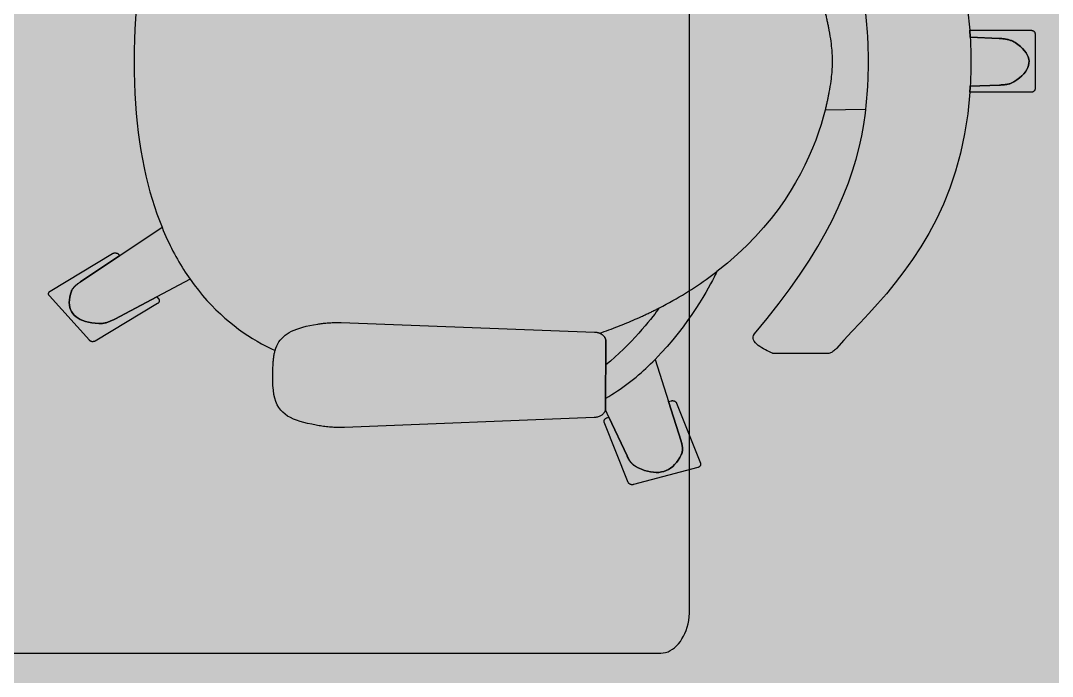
# Model space of a CAD drawing. Header units: metres. Extents: x -3.1 to 3, y -13.3 to 13.4.
# Drawn here: x 0.022 to 0.708, y 3.093 to 3.529 of the extents above; entities that cross this region are included whole.
import ezdxf

# ---------------------------------------------------------------- set-up
doc = ezdxf.new("R2010")
doc.units = ezdxf.units.M
doc.header["$MEASUREMENT"] = 0
doc.layers.add('Poly-Furniture', color=45, linetype='Continuous')
doc.layers.add('Poly-RoomsHatch', color=31, linetype='Continuous')

msp = doc.modelspace()

# ---------------------------------------------------------------- hatches: boundary and pattern name
at = {"layer": 'Poly-RoomsHatch'}
h = msp.add_hatch(color=31, dxfattribs=at)
h.dxf.hatch_style = 1
h.paths.add_polyline_path([(-2.755273, -11.584335), (0.893237, -11.584335), (0.893237, -7.204682), (2.755273, -7.204682), (2.755273, 9.589497), (1.219811, 9.589497), (-1.184988, 9.589497), (-1.184988, 10.128293), (-2.755273, 10.128293)])

# ---------------------------------------------------------------- linework, layer by layer
at = {"layer": 'Poly-Furniture', "color": 45}
for points in [[(0.466734, 3.137456), (0.466734, 5.440081)], [(0.564294, 3.69258), (0.56931, 3.687106), (0.574608, 3.681441), (0.580132, 3.67555), (0.585825, 3.6694), (0.591631, 3.662954), (0.597493, 3.656179), (0.603353, 3.649041), (0.609157, 3.641504), (0.614845, 3.633534), (0.620363, 3.625097), (0.625654, 3.616158), (0.63066, 3.606683), (0.635325, 3.596637), (0.639592, 3.585985), (0.643405, 3.574694), (0.646707, 3.562728), (0.649441, 3.550053), (0.651551, 3.536634), (0.652979, 3.522438)], [(0.584991, 3.521199), (0.584397, 3.528633), (0.583565, 3.536105), (0.582471, 3.543631), (0.581091, 3.551224), (0.579401, 3.558899), (0.577377, 3.56667), (0.574995, 3.57455), (0.572232, 3.582556), (0.569063, 3.590699), (0.565465, 3.598996), (0.561415, 3.60746), (0.556887, 3.616106), (0.551859, 3.624947), (0.546306, 3.633999), (0.540205, 3.643275), (0.533532, 3.652789), (0.526262, 3.662556), (0.518373, 3.672591), (0.50984, 3.682907)], [(0.11599, 3.612448), (0.114228, 3.607986), (0.112536, 3.603384), (0.110917, 3.598642), (0.109374, 3.593756), (0.10791, 3.588725), (0.106527, 3.583546), (0.105229, 3.578217), (0.104018, 3.572736), (0.102897, 3.567102), (0.101869, 3.561311), (0.100938, 3.555361), (0.100105, 3.549252), (0.099374, 3.542979), (0.098747, 3.536542), (0.098228, 3.529937), (0.09782, 3.523164), (0.097524, 3.516219), (0.097345, 3.509101), (0.097285, 3.501807)], [(0.556503, 3.535417), (0.556694, 3.534675), (0.556881, 3.53394), (0.557063, 3.53321), (0.557239, 3.532487), (0.557411, 3.53177), (0.557579, 3.531059), (0.557741, 3.530355), (0.557899, 3.529657), (0.558053, 3.528966), (0.558202, 3.528282), (0.558347, 3.527604), (0.558488, 3.526934), (0.558624, 3.52627), (0.558757, 3.525613), (0.558885, 3.524964), (0.55901, 3.524321), (0.55913, 3.523686), (0.559247, 3.523058), (0.559361, 3.522438)], [(0.559361, 3.522438), (0.559704, 3.52047), (0.56001, 3.518585), (0.56028, 3.516785), (0.560517, 3.515074), (0.560723, 3.513453), (0.5609, 3.511925), (0.56105, 3.510494), (0.561176, 3.509161), (0.561279, 3.50793), (0.561362, 3.506803), (0.561428, 3.505784), (0.561477, 3.504874), (0.561512, 3.504076), (0.561537, 3.503394), (0.561551, 3.50283), (0.561559, 3.502386), (0.561562, 3.502066), (0.561562, 3.501872), (0.561562, 3.501807)], [(0.585599, 3.501664), (0.585597, 3.502685), (0.585593, 3.503708), (0.585585, 3.504732), (0.585575, 3.505757), (0.585561, 3.506783), (0.585544, 3.50781), (0.585523, 3.508837), (0.5855, 3.509866), (0.585472, 3.510895), (0.585441, 3.511925), (0.585407, 3.512955), (0.585369, 3.513985), (0.585326, 3.515016), (0.585281, 3.516046), (0.585231, 3.517077), (0.585177, 3.518108), (0.585119, 3.519138), (0.585057, 3.520169), (0.584991, 3.521199)], [(0.652979, 3.522438), (0.693611, 3.522438)], [(0.653273, 3.517904), (0.65326, 3.518144), (0.653248, 3.518385), (0.653235, 3.518625), (0.653221, 3.518865), (0.653208, 3.519105), (0.653194, 3.519345), (0.653179, 3.519584), (0.653164, 3.519823), (0.653149, 3.520062), (0.653134, 3.520301), (0.653118, 3.520539), (0.653102, 3.520777), (0.653085, 3.521015), (0.653069, 3.521253), (0.653051, 3.521491), (0.653034, 3.521728), (0.653016, 3.521965), (0.652998, 3.522201), (0.652979, 3.522438)], [(0.652979, 3.522438), (0.652998, 3.522201), (0.653016, 3.521965), (0.653034, 3.521728), (0.653051, 3.521491), (0.653068, 3.521253), (0.653085, 3.521015), (0.653102, 3.520777), (0.653118, 3.520539), (0.653134, 3.520301), (0.653149, 3.520062), (0.653164, 3.519823), (0.653179, 3.519584), (0.653193, 3.519345), (0.653207, 3.519105), (0.653221, 3.518865), (0.653235, 3.518625), (0.653248, 3.518385), (0.65326, 3.518144), (0.653273, 3.517904)], [(0.693611, 3.522438), (0.693851, 3.522429), (0.694084, 3.522405), (0.694312, 3.522364), (0.694532, 3.522309), (0.694745, 3.52224), (0.694949, 3.522157), (0.695143, 3.522061), (0.695326, 3.521953), (0.695498, 3.521834), (0.695658, 3.521704), (0.695804, 3.521564), (0.695937, 3.521415), (0.696054, 3.521256), (0.696156, 3.52109), (0.696241, 3.520917), (0.696309, 3.520737), (0.696359, 3.520551), (0.696389, 3.52036), (0.696399, 3.520165)], [(0.696399, 3.520165), (0.696399, 3.483454)], [(0.653273, 3.517904), (0.672474, 3.516979)], [(0.672474, 3.516979), (0.653273, 3.517904)], [(0.653273, 3.517904), (0.65332, 3.517067), (0.653365, 3.516227), (0.653407, 3.515385), (0.653446, 3.51454), (0.653483, 3.513693), (0.653518, 3.512842), (0.65355, 3.51199), (0.653579, 3.511135), (0.653606, 3.510277), (0.65363, 3.509416), (0.653652, 3.508553), (0.653671, 3.507687), (0.653688, 3.506818), (0.653702, 3.505947), (0.653713, 3.505073), (0.653722, 3.504196), (0.653729, 3.503317), (0.653732, 3.502435), (0.653734, 3.50155)], [(0.672474, 3.516979), (0.673072, 3.516946), (0.673671, 3.516907), (0.674271, 3.516859), (0.674872, 3.516802), (0.675471, 3.516735), (0.676069, 3.516657), (0.676663, 3.516567), (0.677252, 3.516465), (0.677837, 3.516349), (0.678414, 3.51622), (0.678985, 3.516075), (0.679546, 3.515914), (0.680098, 3.515736), (0.680639, 3.51554), (0.681168, 3.515326), (0.681684, 3.515092), (0.682186, 3.514838), (0.682673, 3.514563), (0.683144, 3.514266)], [(0.683144, 3.514266), (0.682673, 3.514563), (0.682186, 3.514838), (0.681684, 3.515092), (0.681168, 3.515326), (0.680639, 3.51554), (0.680098, 3.515736), (0.679546, 3.515914), (0.678985, 3.516075), (0.678414, 3.51622), (0.677836, 3.516349), (0.677252, 3.516465), (0.676662, 3.516567), (0.676068, 3.516657), (0.675471, 3.516735), (0.674872, 3.516802), (0.674271, 3.516859), (0.673671, 3.516907), (0.673071, 3.516946), (0.672474, 3.516979)], [(0.683144, 3.514266), (0.68501, 3.512939), (0.686667, 3.511595), (0.688116, 3.510235), (0.689356, 3.508861), (0.690386, 3.507476), (0.691204, 3.506082), (0.691812, 3.504681), (0.692207, 3.503276), (0.69239, 3.501868), (0.692359, 3.500459), (0.692114, 3.499053), (0.691654, 3.49765), (0.690978, 3.496253), (0.690087, 3.494865), (0.688978, 3.493487), (0.687652, 3.492122), (0.686108, 3.490772), (0.684345, 3.489439), (0.682362, 3.488125)], [(0.682362, 3.488125), (0.684344, 3.489439), (0.686108, 3.490772), (0.687652, 3.492122), (0.688978, 3.493487), (0.690087, 3.494865), (0.690978, 3.496253), (0.691654, 3.49765), (0.692114, 3.499053), (0.692359, 3.500459), (0.69239, 3.501868), (0.692207, 3.503276), (0.691812, 3.504681), (0.691204, 3.506082), (0.690385, 3.507476), (0.689356, 3.508861), (0.688116, 3.510235), (0.686667, 3.511595), (0.68501, 3.512939), (0.683144, 3.514266)], [(0.097285, 3.501807), (0.097345, 3.494514), (0.097523, 3.487401), (0.097816, 3.480464), (0.098222, 3.473701), (0.098738, 3.467109), (0.099361, 3.460686), (0.100088, 3.454429), (0.100915, 3.448336), (0.101842, 3.442405), (0.102864, 3.436632), (0.103978, 3.431016), (0.105182, 3.425554), (0.106474, 3.420243), (0.10785, 3.415082), (0.109307, 3.410067), (0.110842, 3.405196), (0.112454, 3.400466), (0.114138, 3.395876), (0.115892, 3.391422)], [(0.561562, 3.501807), (0.561562, 3.501741), (0.561562, 3.501547), (0.561559, 3.501227), (0.561551, 3.500783), (0.561537, 3.500219), (0.561512, 3.499537), (0.561477, 3.49874), (0.561428, 3.49783), (0.561362, 3.496811), (0.561279, 3.495684), (0.561176, 3.494453), (0.56105, 3.493121), (0.5609, 3.49169), (0.560723, 3.490163), (0.560517, 3.488542), (0.56028, 3.486831), (0.56001, 3.485032), (0.559704, 3.483148), (0.559361, 3.481181)], [(0.585005, 3.482272), (0.585069, 3.483294), (0.585129, 3.484316), (0.585185, 3.485338), (0.585238, 3.486359), (0.585286, 3.48738), (0.585331, 3.488401), (0.585372, 3.489421), (0.585409, 3.490442), (0.585443, 3.491462), (0.585474, 3.492482), (0.585501, 3.493502), (0.585524, 3.494522), (0.585544, 3.495542), (0.585561, 3.496562), (0.585575, 3.497583), (0.585585, 3.498603), (0.585593, 3.499623), (0.585597, 3.500643), (0.585599, 3.501664)], [(0.653734, 3.50155), (0.653732, 3.500665), (0.653729, 3.499782), (0.653722, 3.498902), (0.653713, 3.498024), (0.653702, 3.497149), (0.653688, 3.496277), (0.653671, 3.495407), (0.653652, 3.49454), (0.65363, 3.493675), (0.653606, 3.492813), (0.653579, 3.491953), (0.65355, 3.491096), (0.653518, 3.490242), (0.653483, 3.48939), (0.653446, 3.488541), (0.653407, 3.487695), (0.653365, 3.486852), (0.65332, 3.486011), (0.653273, 3.485173)], [(0.653021, 3.481181), (0.653036, 3.48139), (0.653051, 3.481598), (0.653066, 3.481807), (0.653081, 3.482016), (0.653095, 3.482225), (0.65311, 3.482434), (0.653123, 3.482644), (0.653137, 3.482853), (0.653151, 3.483063), (0.653164, 3.483273), (0.653177, 3.483484), (0.65319, 3.483694), (0.653202, 3.483905), (0.653215, 3.484116), (0.653227, 3.484327), (0.653238, 3.484538), (0.65325, 3.484749), (0.653261, 3.484961), (0.653273, 3.485173)], [(0.653273, 3.485173), (0.653261, 3.484961), (0.65325, 3.484749), (0.653238, 3.484538), (0.653227, 3.484327), (0.653214, 3.484116), (0.653202, 3.483905), (0.65319, 3.483694), (0.653177, 3.483484), (0.653164, 3.483273), (0.653151, 3.483063), (0.653137, 3.482853), (0.653123, 3.482644), (0.653109, 3.482434), (0.653095, 3.482225), (0.653081, 3.482016), (0.653066, 3.481807), (0.653051, 3.481598), (0.653036, 3.48139), (0.653021, 3.481181)], [(0.672859, 3.486012), (0.653273, 3.485173)], [(0.653273, 3.485173), (0.672859, 3.486012)], [(0.682362, 3.488125), (0.681937, 3.487876), (0.681499, 3.487648), (0.681047, 3.48744), (0.680584, 3.48725), (0.68011, 3.487079), (0.679625, 3.486925), (0.679132, 3.486786), (0.67863, 3.486663), (0.678121, 3.486553), (0.677606, 3.486456), (0.677086, 3.486372), (0.676562, 3.486299), (0.676034, 3.486235), (0.675505, 3.486181), (0.674974, 3.486135), (0.674443, 3.486096), (0.673913, 3.486063), (0.673384, 3.486035), (0.672859, 3.486012)], [(0.672859, 3.486012), (0.673384, 3.486035), (0.673913, 3.486063), (0.674443, 3.486096), (0.674974, 3.486135), (0.675505, 3.486181), (0.676034, 3.486235), (0.676562, 3.486299), (0.677086, 3.486372), (0.677606, 3.486456), (0.678121, 3.486553), (0.67863, 3.486663), (0.679131, 3.486786), (0.679625, 3.486925), (0.68011, 3.487079), (0.680584, 3.48725), (0.681047, 3.48744), (0.681499, 3.487648), (0.681937, 3.487876), (0.682362, 3.488125)], [(0.50984, 3.320569), (0.51838, 3.330894), (0.526276, 3.340935), (0.53355, 3.350707), (0.540227, 3.360224), (0.546332, 3.369502), (0.551887, 3.378553), (0.556917, 3.387393), (0.561445, 3.396037), (0.565496, 3.404498), (0.569093, 3.412791), (0.572261, 3.420932), (0.575023, 3.428933), (0.577404, 3.43681), (0.579426, 3.444577), (0.581114, 3.452249), (0.582492, 3.45984), (0.583584, 3.467364), (0.584414, 3.474837), (0.585005, 3.482272)], [(0.559361, 3.481181), (0.559256, 3.480609), (0.559149, 3.480031), (0.559038, 3.479446), (0.558925, 3.478855), (0.558807, 3.478258), (0.558687, 3.477655), (0.558562, 3.477046), (0.558435, 3.476431), (0.558304, 3.475811), (0.558169, 3.475184), (0.55803, 3.474552), (0.557888, 3.473914), (0.557742, 3.47327), (0.557592, 3.472621), (0.557438, 3.471966), (0.55728, 3.471305), (0.557118, 3.47064), (0.556952, 3.469969), (0.556782, 3.469293)], [(0.653021, 3.481181), (0.651613, 3.466939), (0.64952, 3.453484), (0.646799, 3.44078), (0.643506, 3.428792), (0.639698, 3.417484), (0.635433, 3.406822), (0.630768, 3.39677), (0.625759, 3.387292), (0.620464, 3.378355), (0.614939, 3.369921), (0.609241, 3.361957), (0.603429, 3.354426), (0.597557, 3.347294), (0.591685, 3.340526), (0.585868, 3.334085), (0.580163, 3.327937), (0.574628, 3.322046), (0.569319, 3.316378), (0.564294, 3.310896)], [(0.693611, 3.481181), (0.653021, 3.481181)], [(0.696399, 3.483454), (0.696389, 3.483258), (0.696359, 3.483068), (0.696309, 3.482882), (0.696241, 3.482702), (0.696156, 3.482529), (0.696054, 3.482363), (0.695937, 3.482204), (0.695804, 3.482055), (0.695658, 3.481915), (0.695498, 3.481785), (0.695326, 3.481666), (0.695143, 3.481558), (0.694949, 3.481462), (0.694745, 3.481379), (0.694532, 3.48131), (0.694312, 3.481255), (0.694084, 3.481214), (0.693851, 3.48119), (0.693611, 3.481181)], [(0.693611, 3.481181), (0.693611, 3.481181)], [(0.556782, 3.469293), (0.555539, 3.464636), (0.554097, 3.459765), (0.552441, 3.454697), (0.550556, 3.449451), (0.548429, 3.444045), (0.546043, 3.438498), (0.543384, 3.432828), (0.540438, 3.427055), (0.537189, 3.421195), (0.533623, 3.415269), (0.529726, 3.409294), (0.525482, 3.40329), (0.520877, 3.397274), (0.515895, 3.391265), (0.510523, 3.385281), (0.504746, 3.379342), (0.498548, 3.373465), (0.491915, 3.36767), (0.484832, 3.361974)], [(0.583887, 3.469852), (0.556782, 3.469287)], [(0.087761, 3.372584), (0.115885, 3.391411)], [(0.115892, 3.391422), (0.116754, 3.389339), (0.11763, 3.387286), (0.118521, 3.385265), (0.119427, 3.383274), (0.120346, 3.381314), (0.121279, 3.379383), (0.122226, 3.377483), (0.123186, 3.375612), (0.124158, 3.373771), (0.125143, 3.371959), (0.126141, 3.370176), (0.12715, 3.368422), (0.128172, 3.366696), (0.129204, 3.364998), (0.130248, 3.363329), (0.131302, 3.361687), (0.132367, 3.360073), (0.133443, 3.358486), (0.134528, 3.356926)], [(0.041559, 3.349046), (0.083051, 3.373983)], [(0.087761, 3.37259), (0.061781, 3.355202)], [(0.061781, 3.35519), (0.087761, 3.372584)], [(0.083051, 3.373983), (0.083249, 3.374092), (0.083455, 3.374185), (0.083667, 3.374263), (0.083885, 3.374325), (0.084106, 3.374372), (0.08433, 3.374403), (0.084555, 3.37442), (0.084781, 3.374421), (0.085006, 3.374408), (0.085229, 3.37438), (0.085448, 3.374337), (0.085663, 3.374281), (0.085873, 3.37421), (0.086075, 3.374125), (0.08627, 3.374027), (0.086455, 3.373914), (0.08663, 3.373789), (0.086793, 3.37365), (0.086943, 3.373498)], [(0.086943, 3.373498), (0.087761, 3.37259)], [(0.484832, 3.361974), (0.484715, 3.361721), (0.484363, 3.36098), (0.483778, 3.359783), (0.482962, 3.35816), (0.481915, 3.356141), (0.480639, 3.353759), (0.479135, 3.351042), (0.477404, 3.348022), (0.475448, 3.344728), (0.473267, 3.341193), (0.470864, 3.337446), (0.468238, 3.333518), (0.465392, 3.32944), (0.462327, 3.325242), (0.459043, 3.320954), (0.455543, 3.316608), (0.451827, 3.312234), (0.447896, 3.307863), (0.443753, 3.303524)], [(0.446596, 3.337866), (0.448871, 3.339046), (0.451114, 3.340238), (0.453328, 3.341441), (0.455512, 3.342654), (0.457667, 3.343878), (0.459792, 3.345112), (0.461888, 3.346356), (0.463955, 3.34761), (0.465993, 3.348874), (0.468002, 3.350146), (0.469983, 3.351428), (0.471936, 3.352718), (0.47386, 3.354017), (0.475757, 3.355324), (0.477627, 3.356639), (0.479469, 3.357962), (0.481283, 3.359292), (0.483071, 3.36063), (0.484832, 3.361974)], [(0.055653, 3.348892), (0.055815, 3.349298), (0.056003, 3.349694), (0.056216, 3.35008), (0.056452, 3.350457), (0.05671, 3.350825), (0.056989, 3.351184), (0.057287, 3.351534), (0.057602, 3.351877), (0.057933, 3.352211), (0.058278, 3.352538), (0.058636, 3.352857), (0.059006, 3.35317), (0.059385, 3.353476), (0.059772, 3.353776), (0.060167, 3.35407), (0.060566, 3.354358), (0.060969, 3.35464), (0.061375, 3.354918), (0.061781, 3.35519)], [(0.061781, 3.355202), (0.061375, 3.354928), (0.060969, 3.35465), (0.060566, 3.354367), (0.060167, 3.354078), (0.059773, 3.353784), (0.059385, 3.353484), (0.059006, 3.353177), (0.058637, 3.352864), (0.058279, 3.352544), (0.057934, 3.352217), (0.057603, 3.351883), (0.057289, 3.35154), (0.056991, 3.35119), (0.056713, 3.350831), (0.056456, 3.350463), (0.05622, 3.350086), (0.056008, 3.3497), (0.055821, 3.349304), (0.05566, 3.348898)], [(0.134528, 3.356921), (0.112405, 3.345203)], [(0.134528, 3.356926), (0.13727, 3.353151), (0.140066, 3.349538), (0.142911, 3.346085), (0.1458, 3.342786), (0.148728, 3.33964), (0.15169, 3.336643), (0.154682, 3.33379), (0.157698, 3.331078), (0.160735, 3.328505), (0.163786, 3.326065), (0.166847, 3.323756), (0.169914, 3.321574), (0.172981, 3.319515), (0.176044, 3.317576), (0.179098, 3.315753), (0.182138, 3.314043), (0.18516, 3.312443), (0.188157, 3.310947), (0.191127, 3.309554)], [(0.040972, 3.345866), (0.040839, 3.346028), (0.040724, 3.346196), (0.040629, 3.346369), (0.040553, 3.346547), (0.040496, 3.346728), (0.040458, 3.346911), (0.040438, 3.347095), (0.040436, 3.347279), (0.040453, 3.347463), (0.040487, 3.347645), (0.040539, 3.347825), (0.040608, 3.348), (0.040695, 3.348172), (0.040798, 3.348337), (0.040919, 3.348496), (0.041056, 3.348647), (0.04121, 3.34879), (0.04138, 3.348923), (0.041566, 3.349046)], [(0.041566, 3.349046), (0.041559, 3.349046)], [(0.041559, 3.349046), (0.041559, 3.349046)], [(0.073981, 3.327456), (0.071515, 3.327621), (0.069203, 3.327901), (0.067049, 3.328295), (0.065053, 3.328801), (0.063219, 3.329418), (0.061548, 3.330145), (0.060042, 3.330979), (0.058705, 3.33192), (0.057536, 3.332965), (0.05654, 3.334115), (0.055717, 3.335367), (0.055071, 3.336719), (0.054602, 3.338171), (0.054314, 3.339721), (0.054209, 3.341368), (0.054288, 3.34311), (0.054553, 3.344945), (0.055008, 3.346873), (0.055653, 3.348892)], [(0.05566, 3.348898), (0.055016, 3.346878), (0.054562, 3.34495), (0.054297, 3.343114), (0.054219, 3.341371), (0.054324, 3.339725), (0.054613, 3.338174), (0.055081, 3.336722), (0.055727, 3.33537), (0.05655, 3.334118), (0.057546, 3.332969), (0.058714, 3.331924), (0.060051, 3.330983), (0.061556, 3.330149), (0.063227, 3.329423), (0.065061, 3.328807), (0.067056, 3.328301), (0.06921, 3.327907), (0.071522, 3.327627), (0.073988, 3.327462)], [(0.067588, 3.316292), (0.040972, 3.345866)], [(0.112405, 3.345203), (0.084539, 3.330442)], [(0.084546, 3.330442), (0.112412, 3.345203)], [(0.112412, 3.345203), (0.113565, 3.343924)], [(0.113565, 3.343924), (0.113699, 3.343762), (0.113813, 3.343594), (0.113908, 3.34342), (0.113984, 3.343243), (0.114041, 3.343062), (0.11408, 3.342879), (0.1141, 3.342695), (0.114101, 3.34251), (0.114085, 3.342327), (0.114051, 3.342145), (0.113999, 3.341965), (0.11393, 3.341789), (0.113843, 3.341618), (0.113739, 3.341453), (0.113619, 3.341294), (0.113481, 3.341142), (0.113328, 3.341), (0.113158, 3.340866), (0.112971, 3.340744)], [(0.112971, 3.340744), (0.07148, 3.315807)], [(0.446603, 3.337866), (0.446471, 3.337683), (0.44608, 3.337151), (0.445443, 3.336297), (0.444571, 3.335146), (0.443475, 3.333725), (0.442168, 3.332059), (0.44066, 3.330174), (0.438962, 3.328097), (0.437087, 3.325853), (0.435046, 3.323469), (0.432849, 3.32097), (0.43051, 3.318382), (0.428038, 3.315732), (0.425446, 3.313045), (0.422745, 3.310348), (0.419946, 3.307666), (0.417061, 3.305025), (0.414102, 3.302452), (0.411079, 3.299972)], [(0.434662, 3.332098), (0.435309, 3.332394), (0.435955, 3.332691), (0.436598, 3.332989), (0.437239, 3.333288), (0.437878, 3.333587), (0.438515, 3.333888), (0.439149, 3.334189), (0.439782, 3.334491), (0.440412, 3.334794), (0.44104, 3.335097), (0.441666, 3.335402), (0.442289, 3.335707), (0.442911, 3.336013), (0.443531, 3.33632), (0.444148, 3.336627), (0.444763, 3.336936), (0.445376, 3.337245), (0.445987, 3.337555), (0.446596, 3.337866)], [(0.084539, 3.330442), (0.084035, 3.330178), (0.083523, 3.32992), (0.083005, 3.329667), (0.08248, 3.329422), (0.081948, 3.329185), (0.081411, 3.328958), (0.080868, 3.328743), (0.080319, 3.328539), (0.079765, 3.328349), (0.079205, 3.328174), (0.078641, 3.328014), (0.078072, 3.327872), (0.077499, 3.327748), (0.076922, 3.327643), (0.07634, 3.32756), (0.075755, 3.327498), (0.075167, 3.327459), (0.074576, 3.327445), (0.073981, 3.327456)], [(0.073988, 3.327462), (0.074583, 3.32745), (0.075174, 3.327463), (0.075762, 3.327502), (0.076347, 3.327563), (0.076929, 3.327647), (0.077506, 3.327751), (0.078079, 3.327875), (0.078648, 3.328017), (0.079212, 3.328177), (0.079772, 3.328352), (0.080326, 3.328542), (0.080875, 3.328745), (0.081418, 3.328961), (0.081955, 3.329188), (0.082487, 3.329424), (0.083012, 3.329669), (0.08353, 3.329921), (0.084042, 3.330179), (0.084546, 3.330442)], [(0.219398, 3.327102), (0.220178, 3.327223), (0.22096, 3.327337), (0.221745, 3.327444), (0.222533, 3.327542), (0.223324, 3.327633), (0.22412, 3.327716), (0.22492, 3.32779), (0.225725, 3.327857), (0.226536, 3.327915), (0.227353, 3.327965), (0.228176, 3.328007), (0.229006, 3.32804), (0.229844, 3.328065), (0.230689, 3.32808), (0.231543, 3.328088), (0.232405, 3.328086), (0.233277, 3.328075), (0.234158, 3.328056), (0.23505, 3.328027)], [(0.23505, 3.328027), (0.403456, 3.321734)], [(0.406893, 3.321049), (0.408448, 3.32159), (0.409992, 3.322135), (0.411526, 3.322685), (0.413049, 3.32324), (0.414561, 3.3238), (0.416063, 3.324364), (0.417555, 3.324933), (0.419036, 3.325506), (0.420507, 3.326084), (0.421968, 3.326666), (0.423418, 3.327253), (0.424859, 3.327844), (0.426289, 3.328439), (0.427709, 3.329038), (0.42912, 3.329642), (0.43052, 3.33025), (0.43191, 3.330862), (0.433291, 3.331478), (0.434662, 3.332098)], [(0.191127, 3.309554), (0.191629, 3.311091), (0.192218, 3.312544), (0.192897, 3.313914), (0.19367, 3.315206), (0.194541, 3.316422), (0.195515, 3.317564), (0.196596, 3.318637), (0.197787, 3.319642), (0.199093, 3.320583), (0.200519, 3.321463), (0.202068, 3.322284), (0.203744, 3.32305), (0.205552, 3.323763), (0.207496, 3.324426), (0.20958, 3.325043), (0.211808, 3.325616), (0.214184, 3.326148), (0.216713, 3.326643), (0.219398, 3.327102)], [(0.403456, 3.321734), (0.40365, 3.321731), (0.403844, 3.321724), (0.404036, 3.321714), (0.404227, 3.321699), (0.404416, 3.321681), (0.404604, 3.321659), (0.404791, 3.321633), (0.404976, 3.321603), (0.405159, 3.32157), (0.405341, 3.321533), (0.405521, 3.321493), (0.4057, 3.321449), (0.405876, 3.321402), (0.406051, 3.321351), (0.406223, 3.321298), (0.406394, 3.32124), (0.406563, 3.32118), (0.406729, 3.321116), (0.406893, 3.321049)], [(0.406893, 3.321049), (0.40728, 3.320875), (0.407652, 3.320684), (0.40801, 3.320476), (0.408352, 3.320253), (0.408678, 3.320014), (0.408987, 3.319761), (0.409278, 3.319493), (0.40955, 3.319213), (0.409803, 3.31892), (0.410035, 3.318615), (0.410247, 3.318299), (0.410436, 3.317973), (0.410603, 3.317637), (0.410746, 3.317292), (0.410864, 3.316938), (0.410958, 3.316577), (0.411025, 3.316208), (0.411066, 3.315833), (0.411079, 3.315453)], [(0.411079, 3.315453), (0.411066, 3.315833), (0.411025, 3.316208), (0.410958, 3.316577), (0.410864, 3.316938), (0.410746, 3.317292), (0.410603, 3.317637), (0.410436, 3.317973), (0.410247, 3.318299), (0.410035, 3.318615), (0.409803, 3.31892), (0.40955, 3.319213), (0.409278, 3.319493), (0.408987, 3.319761), (0.408678, 3.320014), (0.408352, 3.320253), (0.40801, 3.320476), (0.407652, 3.320684), (0.40728, 3.320875), (0.406893, 3.321049)], [(0.522271, 3.30751), (0.522129, 3.307565), (0.521728, 3.307727), (0.521103, 3.307988), (0.52029, 3.308343), (0.519325, 3.308785), (0.518244, 3.309308), (0.517081, 3.309905), (0.515874, 3.31057), (0.514657, 3.311297), (0.513467, 3.31208), (0.512339, 3.312911), (0.511308, 3.313786), (0.510412, 3.314697), (0.509685, 3.315637), (0.509162, 3.316602), (0.508881, 3.317584), (0.508877, 3.318576), (0.509184, 3.319574), (0.50984, 3.320569)], [(0.07148, 3.315807), (0.071281, 3.315698), (0.071075, 3.315604), (0.070863, 3.315527), (0.070646, 3.315465), (0.070425, 3.315418), (0.070201, 3.315387), (0.069976, 3.31537), (0.06975, 3.315369), (0.069525, 3.315382), (0.069302, 3.31541), (0.069083, 3.315453), (0.068867, 3.315509), (0.068658, 3.31558), (0.068455, 3.315665), (0.068261, 3.315763), (0.068076, 3.315876), (0.067901, 3.316001), (0.067738, 3.31614), (0.067588, 3.316292)], [(0.411079, 3.315453), (0.410834, 3.271187)], [(0.410834, 3.271187), (0.411079, 3.315453)], [(0.189652, 3.297003), (0.18966, 3.297774), (0.189674, 3.298531), (0.189696, 3.299276), (0.189724, 3.300009), (0.18976, 3.300728), (0.189803, 3.301435), (0.189853, 3.30213), (0.189912, 3.302813), (0.189978, 3.303483), (0.190053, 3.304142), (0.190136, 3.304789), (0.190228, 3.305424), (0.190329, 3.306047), (0.190438, 3.30666), (0.190557, 3.307261), (0.190685, 3.30785), (0.190822, 3.308429), (0.190969, 3.308997), (0.191127, 3.309554)], [(0.550088, 3.30751), (0.522271, 3.30751)], [(0.564294, 3.310896), (0.563686, 3.310244), (0.563114, 3.309677), (0.562567, 3.309189), (0.562037, 3.308774), (0.561515, 3.308427), (0.560992, 3.308141), (0.560459, 3.307912), (0.559908, 3.307734), (0.55933, 3.307601), (0.558715, 3.307508), (0.558056, 3.307448), (0.557342, 3.307416), (0.556565, 3.307407), (0.555717, 3.307415), (0.554788, 3.307434), (0.553769, 3.307459), (0.552652, 3.307484), (0.551428, 3.307502), (0.550088, 3.30751)], [(0.550088, 3.30751), (0.550088, 3.30751)], [(0.411079, 3.27788), (0.413024, 3.279017), (0.414944, 3.280185), (0.41684, 3.281383), (0.41871, 3.28261), (0.420556, 3.283863), (0.422377, 3.285142), (0.424173, 3.286445), (0.425944, 3.287772), (0.42769, 3.28912), (0.42941, 3.29049), (0.431105, 3.291878), (0.432776, 3.293284), (0.43442, 3.294707), (0.436039, 3.296146), (0.437633, 3.297598), (0.439202, 3.299064), (0.440744, 3.300541), (0.442261, 3.302028), (0.443753, 3.303524)], [(0.443753, 3.303524), (0.452641, 3.275567)], [(0.18961, 3.289591), (0.189652, 3.297003)], [(0.218329, 3.259847), (0.215454, 3.260429), (0.212721, 3.26103), (0.210133, 3.261667), (0.20769, 3.262354), (0.205394, 3.263108), (0.203247, 3.263945), (0.201251, 3.26488), (0.199407, 3.265931), (0.197716, 3.267111), (0.196181, 3.268438), (0.194802, 3.269927), (0.193582, 3.271595), (0.192522, 3.273456), (0.191623, 3.275528), (0.190888, 3.277825), (0.190317, 3.280364), (0.189913, 3.283161), (0.189677, 3.286231), (0.18961, 3.289591)], [(0.452641, 3.275567), (0.460998, 3.2493)], [(0.452648, 3.275567), (0.454492, 3.276058)], [(0.461005, 3.2493), (0.452648, 3.275567)], [(0.454492, 3.276058), (0.454723, 3.27611), (0.454954, 3.276145), (0.455185, 3.276163), (0.455415, 3.276166), (0.455643, 3.276153), (0.455868, 3.276125), (0.456088, 3.276083), (0.456303, 3.276026), (0.456512, 3.275955), (0.456712, 3.275872), (0.456904, 3.275775), (0.457087, 3.275666), (0.457258, 3.275545), (0.457418, 3.275412), (0.457565, 3.275268), (0.457697, 3.275114), (0.457815, 3.274949), (0.457916, 3.274774), (0.458, 3.27459)], [(0.458, 3.27459), (0.473876, 3.23455)], [(0.410716, 3.270119), (0.410594, 3.269663), (0.410433, 3.269219), (0.410233, 3.268789), (0.409996, 3.268375), (0.409723, 3.267978), (0.409417, 3.267599), (0.409079, 3.267239), (0.408711, 3.266901), (0.408314, 3.266585), (0.407891, 3.266293), (0.407442, 3.266026), (0.40697, 3.265786), (0.406476, 3.265574), (0.405962, 3.265391), (0.405429, 3.265238), (0.40488, 3.265118), (0.404315, 3.265031), (0.403738, 3.264979), (0.403148, 3.264963)], [(0.410834, 3.271187), (0.410834, 3.27113), (0.410833, 3.271072), (0.410831, 3.271015), (0.410829, 3.270958), (0.410826, 3.270901), (0.410822, 3.270844), (0.410818, 3.270788), (0.410813, 3.270731), (0.410807, 3.270675), (0.410801, 3.270619), (0.410794, 3.270563), (0.410786, 3.270507), (0.410778, 3.270451), (0.410769, 3.270396), (0.410759, 3.27034), (0.410749, 3.270285), (0.410739, 3.27023), (0.410727, 3.270174), (0.410716, 3.270119)], [(0.410716, 3.270119), (0.410727, 3.270174), (0.410739, 3.27023), (0.410749, 3.270285), (0.410759, 3.27034), (0.410769, 3.270396), (0.410778, 3.270451), (0.410786, 3.270507), (0.410794, 3.270563), (0.410801, 3.270619), (0.410807, 3.270675), (0.410813, 3.270731), (0.410818, 3.270788), (0.410822, 3.270844), (0.410826, 3.270901), (0.410829, 3.270958), (0.410831, 3.271015), (0.410833, 3.271072), (0.410834, 3.27113), (0.410834, 3.271187)], [(0.41307, 3.265089), (0.410716, 3.270119)], [(0.218329, 3.259847), (0.218329, 3.259847)], [(0.237125, 3.258402), (0.236128, 3.258368), (0.23513, 3.258347), (0.234133, 3.258338), (0.233136, 3.258341), (0.232139, 3.258356), (0.231143, 3.258384), (0.230148, 3.258424), (0.229153, 3.258475), (0.22816, 3.258539), (0.227168, 3.258616), (0.226178, 3.258704), (0.225189, 3.258804), (0.224202, 3.258917), (0.223218, 3.259042), (0.222235, 3.259179), (0.221254, 3.259327), (0.220276, 3.259488), (0.219301, 3.259661), (0.218329, 3.259847)], [(0.403148, 3.264963), (0.237125, 3.258402)], [(0.409968, 3.261874), (0.409905, 3.262062), (0.409862, 3.262251), (0.409839, 3.26244), (0.409836, 3.262628), (0.409851, 3.262814), (0.409885, 3.262998), (0.409937, 3.263178), (0.410007, 3.263354), (0.410093, 3.263524), (0.410195, 3.263688), (0.410313, 3.263845), (0.410446, 3.263994), (0.410594, 3.264134), (0.410756, 3.264265), (0.410931, 3.264384), (0.411119, 3.264493), (0.41132, 3.264589), (0.411533, 3.264672), (0.411757, 3.26474)], [(0.425851, 3.221834), (0.409968, 3.261874)], [(0.411757, 3.26474), (0.41307, 3.265089)], [(0.41307, 3.265089), (0.425075, 3.239455)], [(0.425075, 3.239455), (0.41307, 3.265089)], [(0.460998, 3.2493), (0.461049, 3.249135), (0.4611, 3.248971), (0.46115, 3.248805), (0.461199, 3.24864), (0.461247, 3.248474), (0.461294, 3.248307), (0.46134, 3.248141), (0.461385, 3.247974), (0.461429, 3.247806), (0.461471, 3.247638), (0.461512, 3.24747), (0.461552, 3.247302), (0.46159, 3.247134), (0.461627, 3.246965), (0.461663, 3.246796), (0.461696, 3.246627), (0.461728, 3.246458), (0.461759, 3.246289), (0.461787, 3.246119)], [(0.461787, 3.246119), (0.46176, 3.246289), (0.46173, 3.246458), (0.461699, 3.246628), (0.461666, 3.246797), (0.461632, 3.246966), (0.461595, 3.247135), (0.461557, 3.247304), (0.461518, 3.247472), (0.461477, 3.24764), (0.461435, 3.247808), (0.461391, 3.247976), (0.461347, 3.248143), (0.461301, 3.24831), (0.461254, 3.248476), (0.461206, 3.248642), (0.461157, 3.248807), (0.461107, 3.248972), (0.461056, 3.249136), (0.461005, 3.2493)], [(0.461808, 3.245959), (0.461807, 3.245968), (0.461806, 3.245977), (0.461805, 3.245986), (0.461804, 3.245995), (0.461803, 3.246003), (0.461802, 3.246012), (0.4618, 3.24602), (0.461799, 3.246029), (0.461798, 3.246037), (0.461797, 3.246046), (0.461796, 3.246054), (0.461795, 3.246062), (0.461794, 3.24607), (0.461793, 3.246079), (0.461792, 3.246087), (0.461791, 3.246095), (0.461789, 3.246103), (0.461788, 3.246111), (0.461787, 3.246119)], [(0.461787, 3.246119), (0.461788, 3.246111), (0.461789, 3.246103), (0.461791, 3.246095), (0.461792, 3.246087), (0.461793, 3.246079), (0.461794, 3.24607), (0.461795, 3.246062), (0.461796, 3.246054), (0.461797, 3.246046), (0.461798, 3.246037), (0.461799, 3.246029), (0.4618, 3.24602), (0.461802, 3.246012), (0.461803, 3.246003), (0.461804, 3.245995), (0.461805, 3.245986), (0.461806, 3.245977), (0.461807, 3.245968), (0.461808, 3.245959)], [(0.461941, 3.244697), (0.461937, 3.244763), (0.461934, 3.244829), (0.461929, 3.244895), (0.461925, 3.244961), (0.46192, 3.245028), (0.461915, 3.245094), (0.461909, 3.24516), (0.461903, 3.245226), (0.461896, 3.245293), (0.461889, 3.245359), (0.461882, 3.245426), (0.461874, 3.245493), (0.461866, 3.245559), (0.461858, 3.245626), (0.461849, 3.245692), (0.461839, 3.245759), (0.461829, 3.245826), (0.461819, 3.245893), (0.461808, 3.245959)], [(0.461808, 3.245959), (0.461818, 3.245893), (0.461828, 3.245826), (0.461837, 3.24576), (0.461846, 3.245693), (0.461855, 3.245627), (0.461863, 3.24556), (0.461871, 3.245494), (0.461879, 3.245428), (0.461887, 3.245361), (0.461894, 3.245295), (0.461901, 3.245229), (0.461907, 3.245163), (0.461913, 3.245096), (0.461919, 3.24503), (0.461924, 3.244964), (0.461929, 3.244897), (0.461933, 3.244831), (0.461937, 3.244764), (0.461941, 3.244697)], [(0.425075, 3.239455), (0.425098, 3.239405), (0.425122, 3.239355), (0.425145, 3.239304), (0.425169, 3.239254), (0.425192, 3.239204), (0.425216, 3.239154), (0.42524, 3.239104), (0.425264, 3.239054), (0.425288, 3.239004), (0.425312, 3.238953), (0.425337, 3.238903), (0.425361, 3.238853), (0.425386, 3.238803), (0.425411, 3.238753), (0.425436, 3.238703), (0.425461, 3.238653), (0.425486, 3.238603), (0.425511, 3.238552), (0.425536, 3.238502)], [(0.425536, 3.238502), (0.425511, 3.238552), (0.425486, 3.238603), (0.425461, 3.238653), (0.425436, 3.238703), (0.425411, 3.238753), (0.425386, 3.238803), (0.425361, 3.238853), (0.425337, 3.238903), (0.425312, 3.238953), (0.425288, 3.239004), (0.425264, 3.239054), (0.42524, 3.239104), (0.425216, 3.239154), (0.425192, 3.239204), (0.425169, 3.239254), (0.425145, 3.239304), (0.425122, 3.239355), (0.425098, 3.239405), (0.425075, 3.239455)], [(0.425536, 3.238502), (0.425561, 3.238451), (0.425587, 3.238401), (0.425612, 3.238351), (0.425638, 3.2383), (0.425663, 3.23825), (0.425689, 3.2382), (0.425714, 3.23815), (0.42574, 3.2381), (0.425766, 3.23805), (0.425792, 3.238), (0.425818, 3.23795), (0.425844, 3.2379), (0.42587, 3.23785), (0.425897, 3.2378), (0.425924, 3.237749), (0.42595, 3.237699), (0.425978, 3.237649), (0.426005, 3.237599), (0.426032, 3.237548)], [(0.426032, 3.237548), (0.426005, 3.237599), (0.425978, 3.237649), (0.42595, 3.237699), (0.425924, 3.237749), (0.425897, 3.2378), (0.42587, 3.23785), (0.425844, 3.2379), (0.425818, 3.23795), (0.425792, 3.238), (0.425766, 3.23805), (0.42574, 3.2381), (0.425714, 3.23815), (0.425689, 3.2382), (0.425663, 3.23825), (0.425638, 3.2383), (0.425612, 3.238351), (0.425587, 3.238401), (0.425561, 3.238451), (0.425536, 3.238502)], [(0.430462, 3.232717), (0.432604, 3.231581), (0.4347, 3.230621), (0.436748, 3.229836), (0.438746, 3.229226), (0.440692, 3.228789), (0.442583, 3.228524), (0.444417, 3.228429), (0.446192, 3.228504), (0.447905, 3.228748), (0.449554, 3.229158), (0.451136, 3.229734), (0.452651, 3.230475), (0.454094, 3.23138), (0.455464, 3.232447), (0.456759, 3.233675), (0.457976, 3.235063), (0.459113, 3.23661), (0.460168, 3.238314), (0.461137, 3.240175)], [(0.461137, 3.240175), (0.460168, 3.238314), (0.459113, 3.23661), (0.457976, 3.235063), (0.456759, 3.233675), (0.455464, 3.232447), (0.454094, 3.23138), (0.452651, 3.230475), (0.451136, 3.229734), (0.449554, 3.229158), (0.447905, 3.228748), (0.446192, 3.228504), (0.444417, 3.228429), (0.442583, 3.228524), (0.440692, 3.228789), (0.438746, 3.229226), (0.436748, 3.229836), (0.4347, 3.230621), (0.432604, 3.231581), (0.430462, 3.232717)], [(0.461137, 3.240175), (0.46116, 3.240224), (0.461183, 3.240272), (0.461205, 3.240321), (0.461227, 3.24037), (0.461249, 3.240419), (0.46127, 3.240468), (0.461291, 3.240518), (0.461312, 3.240567), (0.461332, 3.240616), (0.461352, 3.240666), (0.461371, 3.240715), (0.46139, 3.240764), (0.461409, 3.240814), (0.461428, 3.240863), (0.461446, 3.240913), (0.461464, 3.240963), (0.461481, 3.241012), (0.461498, 3.241062), (0.461515, 3.241111)], [(0.461515, 3.241111), (0.461498, 3.241062), (0.461481, 3.241012), (0.461464, 3.240963), (0.461446, 3.240913), (0.461428, 3.240863), (0.461409, 3.240814), (0.46139, 3.240764), (0.461371, 3.240715), (0.461352, 3.240666), (0.461332, 3.240616), (0.461312, 3.240567), (0.461291, 3.240518), (0.46127, 3.240468), (0.461249, 3.240419), (0.461227, 3.24037), (0.461205, 3.240321), (0.461183, 3.240272), (0.46116, 3.240224), (0.461137, 3.240175)], [(0.461515, 3.241111), (0.46154, 3.241186), (0.461564, 3.241261), (0.461587, 3.241337), (0.46161, 3.241412), (0.461632, 3.241488), (0.461653, 3.241563), (0.461673, 3.241639), (0.461692, 3.241715), (0.461711, 3.241791), (0.461729, 3.241867), (0.461746, 3.241944), (0.461762, 3.24202), (0.461778, 3.242097), (0.461793, 3.242173), (0.461807, 3.24225), (0.461821, 3.242326), (0.461834, 3.242403), (0.461846, 3.242479), (0.461857, 3.242556)], [(0.461717, 3.241831), (0.461707, 3.241793), (0.461698, 3.241755), (0.461688, 3.241717), (0.461678, 3.241679), (0.461667, 3.241641), (0.461657, 3.241604), (0.461647, 3.241566), (0.461637, 3.241528), (0.461627, 3.24149), (0.461616, 3.241452), (0.461605, 3.241414), (0.461595, 3.241376), (0.461584, 3.241339), (0.461573, 3.241301), (0.461562, 3.241263), (0.46155, 3.241225), (0.461539, 3.241187), (0.461527, 3.241149), (0.461515, 3.241111)], [(0.461857, 3.242556), (0.461851, 3.242517), (0.461846, 3.242479), (0.46184, 3.24244), (0.461833, 3.242402), (0.461827, 3.242363), (0.46182, 3.242325), (0.461813, 3.242287), (0.461806, 3.242248), (0.461799, 3.24221), (0.461791, 3.242172), (0.461784, 3.242134), (0.461776, 3.242096), (0.461768, 3.242058), (0.46176, 3.24202), (0.461752, 3.241982), (0.461743, 3.241944), (0.461735, 3.241907), (0.461726, 3.241869), (0.461717, 3.241831)], [(0.461857, 3.242556), (0.461865, 3.242607), (0.461872, 3.242659), (0.461879, 3.24271), (0.461885, 3.242762), (0.461892, 3.242813), (0.461897, 3.242865), (0.461903, 3.242916), (0.461908, 3.242968), (0.461913, 3.243019), (0.461918, 3.243071), (0.461922, 3.243122), (0.461926, 3.243174), (0.46193, 3.243226), (0.461934, 3.243278), (0.461937, 3.24333), (0.46194, 3.243382), (0.461943, 3.243434), (0.461946, 3.243486), (0.461948, 3.243538)], [(0.461948, 3.243538), (0.461946, 3.243486), (0.461943, 3.243434), (0.46194, 3.243382), (0.461937, 3.24333), (0.461934, 3.243278), (0.46193, 3.243226), (0.461926, 3.243174), (0.461922, 3.243122), (0.461918, 3.243071), (0.461913, 3.243019), (0.461908, 3.242968), (0.461903, 3.242916), (0.461897, 3.242865), (0.461892, 3.242813), (0.461885, 3.242762), (0.461879, 3.24271), (0.461872, 3.242659), (0.461865, 3.242607), (0.461857, 3.242556)], [(0.461948, 3.243538), (0.461951, 3.243599), (0.461954, 3.243659), (0.461956, 3.24372), (0.461958, 3.24378), (0.461959, 3.243841), (0.46196, 3.243902), (0.46196, 3.243963), (0.461961, 3.244024), (0.46196, 3.244085), (0.46196, 3.244146), (0.461959, 3.244207), (0.461958, 3.244268), (0.461956, 3.24433), (0.461954, 3.244391), (0.461952, 3.244452), (0.46195, 3.244513), (0.461947, 3.244575), (0.461944, 3.244636), (0.461941, 3.244697)], [(0.461941, 3.244697), (0.461944, 3.244636), (0.461947, 3.244575), (0.46195, 3.244513), (0.461952, 3.244452), (0.461954, 3.244391), (0.461956, 3.24433), (0.461958, 3.244268), (0.461959, 3.244207), (0.46196, 3.244146), (0.46196, 3.244085), (0.461961, 3.244024), (0.46196, 3.243963), (0.46196, 3.243902), (0.461959, 3.243841), (0.461958, 3.24378), (0.461956, 3.24372), (0.461954, 3.243659), (0.461951, 3.243599), (0.461948, 3.243538)], [(0.426032, 3.237548), (0.426047, 3.237524), (0.426061, 3.237499), (0.426075, 3.237475), (0.426089, 3.237451), (0.426103, 3.237426), (0.426117, 3.237402), (0.42613, 3.237377), (0.426144, 3.237353), (0.426158, 3.237328), (0.426172, 3.237304), (0.426186, 3.237279), (0.4262, 3.237255), (0.426213, 3.23723), (0.426227, 3.237205), (0.426241, 3.23718), (0.426255, 3.237155), (0.426269, 3.23713), (0.426283, 3.237105), (0.426298, 3.23708)], [(0.426298, 3.23708), (0.426283, 3.237105), (0.426269, 3.23713), (0.426255, 3.237155), (0.426241, 3.23718), (0.426227, 3.237205), (0.426213, 3.23723), (0.4262, 3.237255), (0.426186, 3.237279), (0.426172, 3.237304), (0.426158, 3.237328), (0.426144, 3.237353), (0.42613, 3.237377), (0.426117, 3.237402), (0.426103, 3.237426), (0.426089, 3.237451), (0.426075, 3.237475), (0.426061, 3.237499), (0.426047, 3.237524), (0.426032, 3.237548)], [(0.429966, 3.23302), (0.429715, 3.233188), (0.429472, 3.233363), (0.429236, 3.233545), (0.429007, 3.233732), (0.428785, 3.233926), (0.42857, 3.234124), (0.428361, 3.234328), (0.428159, 3.234537), (0.427963, 3.234751), (0.427773, 3.234969), (0.427589, 3.235191), (0.42741, 3.235417), (0.427237, 3.235646), (0.427068, 3.235879), (0.426905, 3.236114), (0.426747, 3.236352), (0.426593, 3.236593), (0.426443, 3.236835), (0.426298, 3.23708)], [(0.426298, 3.23708), (0.426444, 3.236835), (0.426595, 3.236593), (0.42675, 3.236353), (0.426909, 3.236115), (0.427073, 3.235879), (0.427241, 3.235647), (0.427415, 3.235418), (0.427594, 3.235193), (0.427778, 3.234971), (0.427968, 3.234753), (0.428164, 3.23454), (0.428366, 3.234331), (0.428574, 3.234127), (0.428789, 3.233928), (0.42901, 3.233735), (0.429239, 3.233547), (0.429474, 3.233365), (0.429716, 3.233189), (0.429966, 3.23302)], [(0.426298, 3.23708), (0.426444, 3.236835), (0.426595, 3.236593), (0.42675, 3.236353), (0.426909, 3.236115), (0.427073, 3.235879), (0.427241, 3.235647), (0.427415, 3.235418), (0.427594, 3.235193), (0.427778, 3.234971), (0.427968, 3.234753), (0.428164, 3.23454), (0.428366, 3.234331), (0.428574, 3.234127), (0.428789, 3.233928), (0.42901, 3.233735), (0.429239, 3.233547), (0.429474, 3.233365), (0.429716, 3.233189), (0.429966, 3.23302)], [(0.42787, 3.234864), (0.427776, 3.234973), (0.427683, 3.235083), (0.427592, 3.235194), (0.427502, 3.235306), (0.427414, 3.235419), (0.427326, 3.235533), (0.427241, 3.235647), (0.427156, 3.235763), (0.427073, 3.235879), (0.42699, 3.235997), (0.426909, 3.236114), (0.426829, 3.236233), (0.426751, 3.236352), (0.426673, 3.236472), (0.426596, 3.236593), (0.42652, 3.236714), (0.426445, 3.236835), (0.426371, 3.236957), (0.426298, 3.23708)], [(0.429966, 3.23302), (0.42984, 3.233104), (0.429716, 3.233189), (0.429594, 3.233276), (0.429474, 3.233365), (0.429356, 3.233455), (0.429239, 3.233547), (0.429124, 3.23364), (0.429011, 3.233735), (0.4289, 3.233831), (0.42879, 3.233929), (0.428682, 3.234028), (0.428575, 3.234128), (0.42847, 3.23423), (0.428367, 3.234333), (0.428265, 3.234437), (0.428164, 3.234542), (0.428065, 3.234648), (0.427967, 3.234756), (0.42787, 3.234864)], [(0.472087, 3.231684), (0.429351, 3.220366)], [(0.429966, 3.23302), (0.429966, 3.23302)], [(0.429966, 3.23302), (0.429992, 3.233004), (0.430017, 3.232987), (0.430043, 3.232971), (0.430069, 3.232955), (0.430094, 3.232939), (0.43012, 3.232923), (0.430146, 3.232907), (0.430172, 3.23289), (0.430199, 3.232874), (0.430225, 3.232858), (0.430251, 3.232842), (0.430277, 3.232827), (0.430304, 3.232811), (0.43033, 3.232795), (0.430356, 3.232779), (0.430383, 3.232764), (0.430409, 3.232748), (0.430436, 3.232733), (0.430462, 3.232717)], [(0.430462, 3.232717), (0.430436, 3.232733), (0.430409, 3.232748), (0.430383, 3.232764), (0.430356, 3.232779), (0.43033, 3.232795), (0.430304, 3.232811), (0.430277, 3.232827), (0.430251, 3.232842), (0.430225, 3.232858), (0.430199, 3.232874), (0.430172, 3.23289), (0.430146, 3.232907), (0.43012, 3.232923), (0.430094, 3.232939), (0.430069, 3.232955), (0.430043, 3.232971), (0.430017, 3.232987), (0.429992, 3.233004), (0.429966, 3.23302)], [(0.430462, 3.232717), (0.430462, 3.232717)], [(0.473876, 3.23455), (0.47394, 3.234362), (0.473984, 3.234173), (0.474007, 3.233984), (0.474011, 3.233796), (0.473995, 3.23361), (0.473961, 3.233426), (0.473909, 3.233246), (0.47384, 3.23307), (0.473754, 3.2329), (0.473651, 3.232736), (0.473533, 3.232579), (0.473399, 3.23243), (0.473251, 3.23229), (0.473089, 3.232159), (0.472913, 3.23204), (0.472725, 3.231931), (0.472524, 3.231835), (0.472311, 3.231752), (0.472087, 3.231684)], [(0.425851, 3.221834), (0.425851, 3.221834)], [(0.429351, 3.220366), (0.429121, 3.220314), (0.42889, 3.220279), (0.428658, 3.220261), (0.428428, 3.220258), (0.4282, 3.220271), (0.427976, 3.220299), (0.427756, 3.220341), (0.427541, 3.220398), (0.427333, 3.220468), (0.427132, 3.220552), (0.42694, 3.220649), (0.426759, 3.220758), (0.426588, 3.220879), (0.426428, 3.221012), (0.426282, 3.221156), (0.426151, 3.22131), (0.426034, 3.221475), (0.425934, 3.22165), (0.425851, 3.221834)], [(0.447485, 3.108322), (0.449146, 3.108429), (0.450767, 3.108744), (0.452344, 3.109258), (0.45387, 3.109963), (0.455339, 3.11085), (0.456746, 3.11191), (0.458085, 3.113134), (0.45935, 3.114513), (0.460535, 3.11604), (0.461635, 3.117704), (0.462643, 3.119498), (0.463555, 3.121413), (0.464363, 3.123439), (0.465064, 3.125569), (0.465649, 3.127793), (0.466115, 3.130102), (0.466455, 3.132488), (0.466663, 3.134942), (0.466734, 3.137456)], [(0.466734, 3.137456), (0.466734, 3.137456)], [(-0.606434, 3.108322), (0.447485, 3.108322)]]:
    msp.add_lwpolyline(points, dxfattribs=at)

doc.saveas('drawing.dxf')
